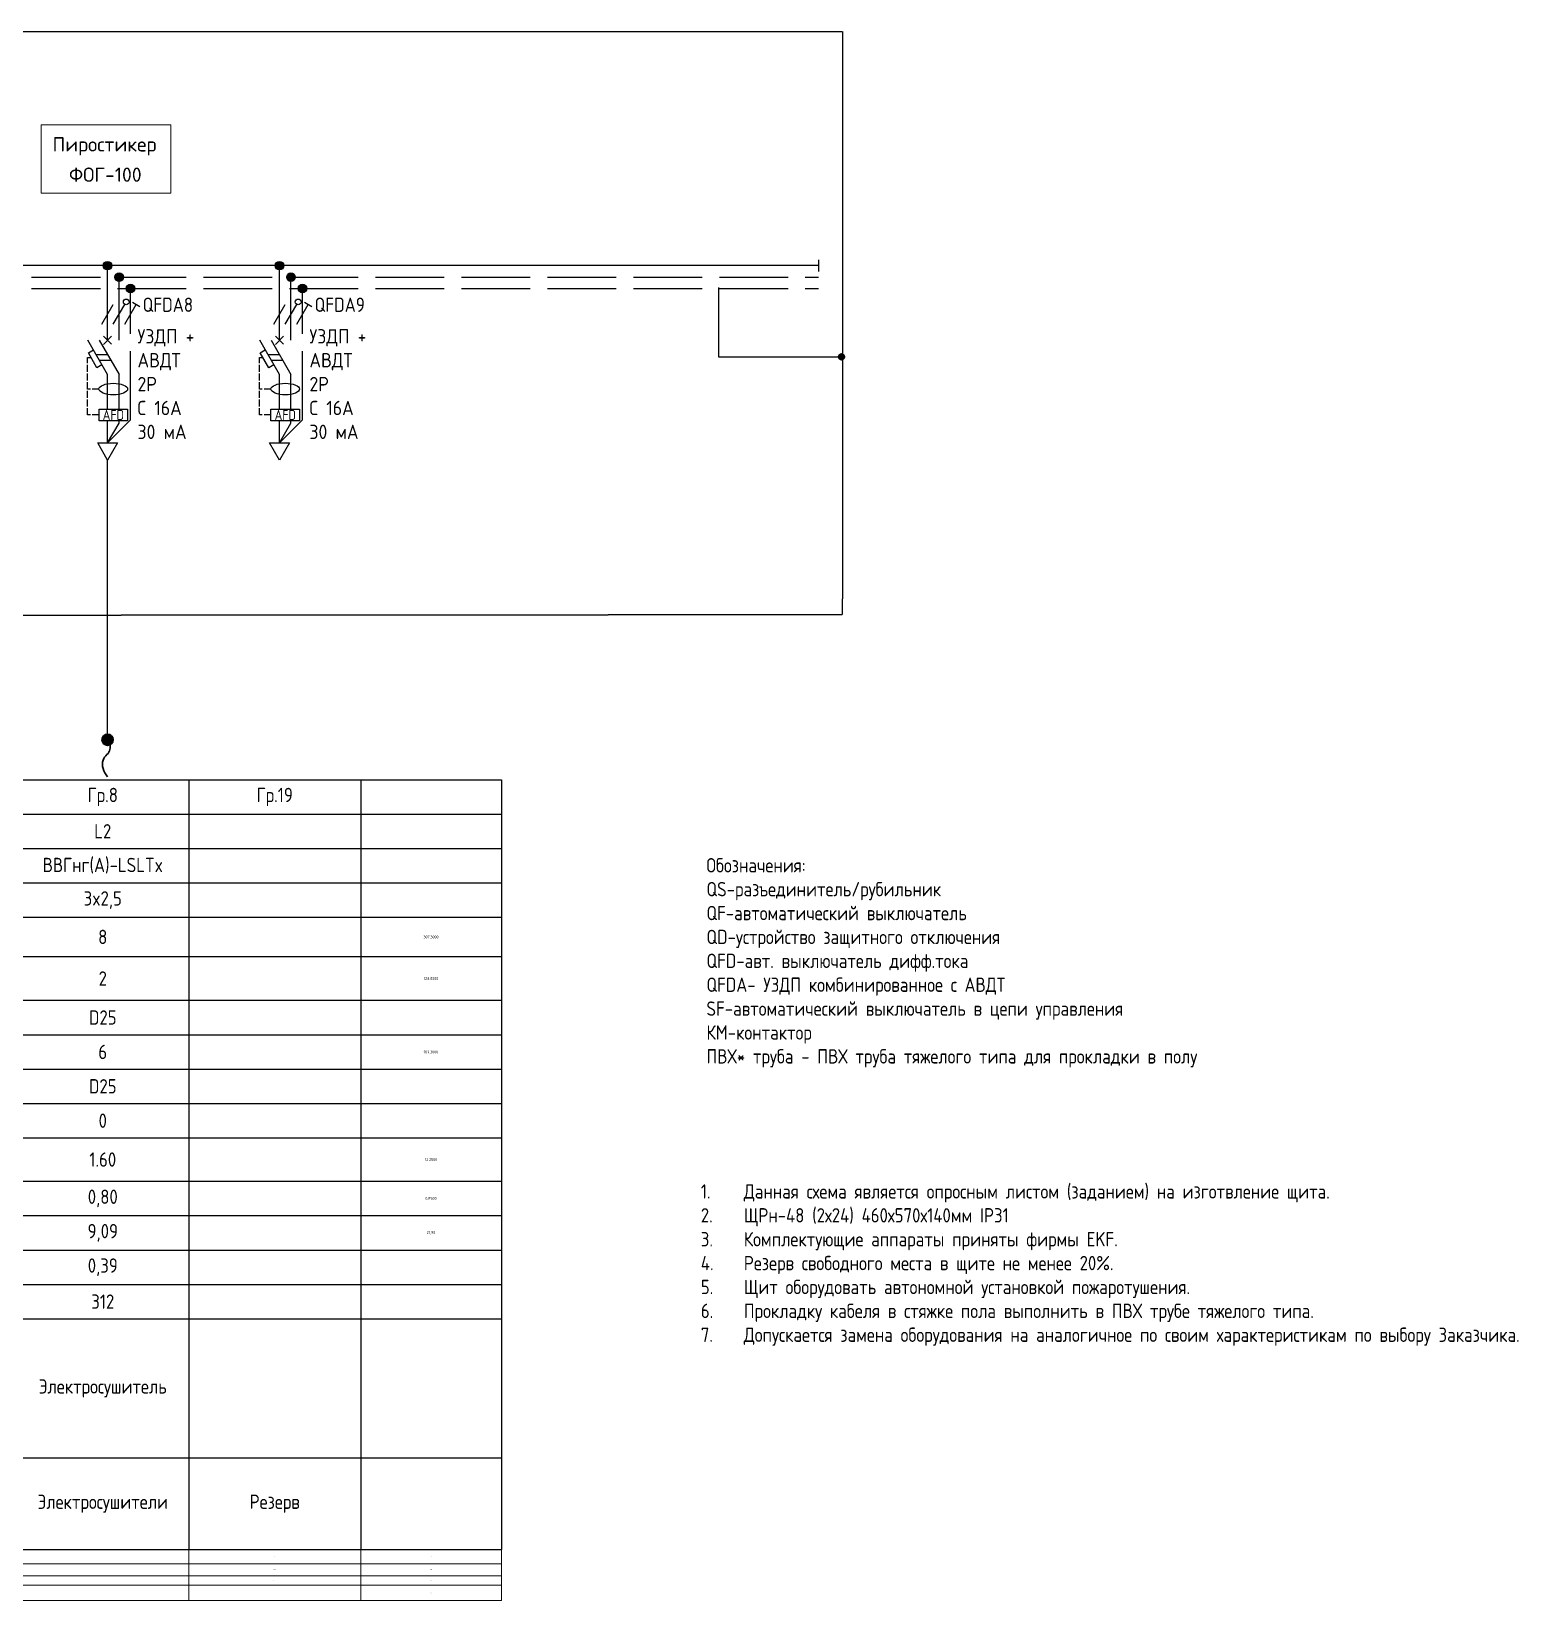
# Model space of a CAD drawing. Header units: millimetres. Extents: x -32 to 417638015, y -35 to 175284279.
# Drawn here: x 417329851 to 417355801, y 175209909 to 175237286 of the extents above; entities that cross this region are included whole.
import ezdxf
from ezdxf.enums import TextEntityAlignment as Align

# ---------------------------------------------------------------- set-up
doc = ezdxf.new("R2010")
doc.units = ezdxf.units.MM
doc.linetypes.add('ACAD_ISO02W100', pattern=[15, 12, -3])
doc.linetypes.add('DASHED2', pattern=[0.375, 0.25, -0.125])
doc.layers.add('4_Однолинейная схема', color=7, linetype='Continuous')
doc.layers.add('A-HATCH-WALL', color=7, linetype='Continuous')
doc.layers.add('A-ANNO-NOTE', color=7, linetype='Continuous', lineweight=5)
doc.layers.add('ЭОМ_Кабельный вывод', color=1, linetype='Continuous', lineweight=35)
doc.styles.add('DS23_Isopeur', font='isocpeur.ttf')
doc.styles.add('GOST Common', font='GOST_Common.ttf', dxfattribs={"width": 0.9, "height": 350})
doc.styles.add('GOST Common ISO', font='GOST_Common.ttf', dxfattribs={"width": 0.9, "height": 2.5})
doc.styles.add('ISOCPEUR', font='isocpeur.ttf', dxfattribs={"width": 0.85, "height": 275})
doc.styles.add('ISOCPEUR_1', font='isocpeur.ttf', dxfattribs={"height": 2.5})

# ---------------------------------------------------------------- blocks, each defined once
blk = doc.blocks.new('IRGA_ФОГ - ФОГ-30-6069955-ЩТ-1_1 _Р_ _')
at = {"layer": 'A-ANNO-NOTE'}
for p, q in [((22.6, 11.87), (0, 11.87)), ((0, 11.87), (0, 0)), ((22.6, 0), (22.6, 11.87)), ((0, 0), (22.6, 0))]:
    blk.add_line(p, q, dxfattribs=at)
at = {"layer": 'A-ANNO-NOTE', "insert": (1.98, 9.74), "char_height": 2.5, "width": 18.34, "attachment_point": 1, "style": 'ISOCPEUR_1', "bg_fill": 3, "box_fill_scale": 1.25, "bg_fill_color": 256, "bg_fill_true_color": 13158600, "bg_fill_transparency": 0}
blk.add_mtext('Пиростикер', dxfattribs=at)
blk = doc.blocks.new('*U870')
at = {"layer": '4_Однолинейная схема'}
for p, q in [((0, 1), (0, -1)), ((347.29, 0), (0, 0)), ((347.29, 1), (347.29, -1))]:
    blk.add_line(p, q, dxfattribs=at)
at = {"layer": '4_Однолинейная схема', "color": 1}
for p, q in [((1.51, -1.41), (4.34, 1.41)), ((2.51, -1.41), (5.34, 1.41)), ((3.51, -1.41), (6.34, 1.41)), ((4.84, -3.41), (7.38, -0.87)), ((6.23, -5.41), (9.06, -2.59))]:
    blk.add_line(p, q, dxfattribs=at)
at = {"layer": '4_Однолинейная схема', "linetype": 'ACAD_ISO02W100'}
for p, q in [((0, -2), (347.29, -2)), ((0, -4), (347.29, -4))]:
    blk.add_line(p, q, dxfattribs=at)
at = {"layer": '4_Однолинейная схема', "color": 1}
blk.add_lwpolyline([(9.34, -2.86), (8.78, -2.31)], dxfattribs=at)
blk.add_circle((7.67, -0.59), 0.404, dxfattribs=at)
at = {"layer": '4_Однолинейная схема', "style": 'GOST Common ISO', "width": 0.9}
for s, p in [('L1,2,3', (-7.33, 1.25)), ('N', (-2.64, -2.41)), ('PE', (-4.09, -6.11))]:
    blk.add_text(s, height=2.5, dxfattribs=at).set_placement(p)
blk = doc.blocks.new('TSL_SHM_УГО_Точка - TSL_SHM_УГО_Точка-779818-ЩТ-1_1 _Р_ _')
at = {"layer": 'A-ANNO-NOTE', "lineweight": 30}
h = blk.add_hatch(color=256, dxfattribs=at)
edge = h.paths.add_edge_path()
edge.add_arc((0, 0), 0.5, 0, 360)
blk.add_circle((0, 0), 0.5, dxfattribs=at)
blk = doc.blocks.new('*T1189')
at = {"color": 0, "linetype": 'ByBlock', "lineweight": -2, "transparency": 16777216}
for p, q in [((0, 0), (35552, 0)), ((0, 0), (0, -13428)), ((6097, 0), (6097, -13428)), ((9097, 0), (9097, -13428)), ((12097, 0), (12097, -13428)), ((15097, 0), (15097, -13428)), ((18097, 0), (18097, -13428)), ((21097, 0), (21097, -13428)), ((24097, 0), (24097, -13428)), ((27097, 0), (27097, -13428)), ((30097, 0), (30097, -13428)), ((33097, 0), (33097, -13428)), ((35552, 0), (35552, -13428)), ((0, -600), (35552, -600)), ((0, -1200), (35552, -1200)), ((0, -1800), (35552, -1800)), ((0, -2400), (35552, -2400)), ((0, -3087), (35552, -3087)), ((1822, -3087), (1822, -6249)), ((4597, -3087), (4597, -6249)), ((1822, -3849), (35552, -3849)), ((4597, -4449), (35552, -4449)), ((1822, -5049), (35552, -5049)), ((4597, -5649), (35552, -5649)), ((0, -6249), (35552, -6249)), ((0, -7005), (35552, -7005)), ((0, -7605), (35552, -7605)), ((0, -8205), (35552, -8205)), ((0, -8805), (35552, -8805)), ((0, -9405), (35552, -9405)), ((0, -11833), (35552, -11833)), ((0, -13428), (35552, -13428))]:
    blk.add_line(p, q, dxfattribs=at)
at = {"layer": 'Defpoints', "color": 8, "linetype": 'ByBlock', "lineweight": 0, "transparency": 16777216}
for p, q in [((0, -13428), (0, -14322)), ((0, -13678), (35552, -13678)), ((6097, -13428), (6097, -14322)), ((9097, -13428), (9097, -14322)), ((12097, -13428), (12097, -14322)), ((15097, -13428), (15097, -14322)), ((18097, -13428), (18097, -14322)), ((21097, -13428), (21097, -14322)), ((24097, -13428), (24097, -14322)), ((27097, -13428), (27097, -14322)), ((30097, -13428), (30097, -14322)), ((33097, -13428), (33097, -14322)), ((35552, -13428), (35552, -14322)), ((0, -13888), (35552, -13888)), ((0, -14053), (35552, -14053)), ((0, -14322), (35552, -14322))]:
    blk.add_line(p, q, dxfattribs=at)
at = {"color": 0, "transparency": 16777216, "attachment_point": 5, "style": 'ISOCPEUR'}
for s, insert, char_height, width in [('{\\fISOCPEUR|b0|i0|c0;Номер группы', (3048, -300), 250, 6076.6), ('Гр.1', (7597, -300), 250, 2980), ('Гр.2', (10597, -300), 250, 2980), ('Гр.3', (13597, -300), 250, 2980), ('Гр.4', (16597, -300), 250, 2980), ('Гр.5', (19597, -300), 250, 2980), ('Гр.6', (22597, -300), 250, 2980), ('Гр.7', (25597, -300), 250, 2980), ('Гр.8', (28597, -300), 250, 2980), ('Гр.19', (31597, -300), 250, 2980), ('{\\fISOCPEUR|b0|i0|c0;Фазность', (3048, -900), 250, 6076.6), ('L1', (7597, -900), 250, 2980), ('L2', (10597, -900), 250, 2980), ('L3', (13597, -900), 250, 2980), ('L1', (16597, -900), 250, 2980), ('L2', (19597, -900), 250, 2980), ('L3', (22597, -900), 250, 2980), ('L1', (25597, -900), 250, 2980), ('L2', (28597, -900), 250, 2980), ('{\\fISOCPEUR|b0|i0|c0;Марка кабеля', (3048, -1500), 250, 6076.6), ('ВВГнг(A)-LSLTx', (7597, -1500), 250, 2980), ('ВВГнг(A)-LSLTx', (10597, -1500), 250, 2980), ('ВВГнг(A)-LSLTx', (13597, -1500), 250, 2980), ('{\\fISOCPEUR|b0|i0|c0;ВВГнг(A)-LSLTx', (16597, -1500), 250, 2980), ('{\\fISOCPEUR|b0|i0|c0;ВВГнг(A)-LSLTx', (19597, -1500), 250, 2980), ('{\\fISOCPEUR|b0|i0|c0;ВВГнг(A)-LSLTx', (22597, -1500), 250, 2980), ('{\\fISOCPEUR|b0|i0|c0;ВВГнг(A)-LSLTx', (25597, -1500), 250, 2980), ('{\\fISOCPEUR|b0|i0|c0;ВВГнг(A)-LSLTx', (28597, -1500), 250, 2980), ('{\\fISOCPEUR|b0|i0|c0;Сечение кабеля', (3048, -2100), 250, 6076.6), ('3x2,5', (7597, -2100), 250, 2980), ('3x2,5', (10597, -2100), 250, 2980), ('3x2,5', (13597, -2100), 250, 2980), ('3x2,5', (16597, -2100), 250, 2980), ('3x2,5', (19597, -2100), 250, 2980), ('3x2,5', (22597, -2100), 250, 2980), ('3x2,5', (25597, -2100), 250, 2980), ('3x2,5', (28597, -2100), 250, 2980), ('{\\fISOCPEUR|b0|i0|c0;Суммарная длина линии, м', (3048, -2743), 250, 6076.6), ('60', (7597, -2743), 250, 2980), ('55', (10597, -2743), 250, 2980), ('51', (13597, -2743), 250, 2980), ('31', (16597, -2743), 250, 2980), ('33', (19597, -2743), 250, 2980), ('30', (22597, -2743), 250, 2980), ('38', (25597, -2743), 250, 2980), ('8', (28597, -2743), 250, 2980), ('307.3000', (34324, -2743), 50, 2435.33), ('в лотке, \\Pдлина участка', (3209, -3468), 250, 2755.56), ('L каб., м', (5347, -3468), 250, 1479.52), ('30', (7597, -3468), 250, 2980), ('30', (10597, -3468), 250, 2980), ('20', (13597, -3468), 250, 2980), ('15', (16597, -3468), 250, 2980), ('9', (19597, -3468), 250, 2980), ('7', (22597, -3468), 250, 2980), ('15', (25597, -3468), 250, 2980), ('2', (28597, -3468), 250, 2980), ('128.0000', (34324, -3468), 50, 2435.33), ('в ПВХ трубе \\P  ', (3209, -4449), 250, 2755.56), ('D трубы', (5347, -4149), 250, 1479.52), ('D25 ', (7597, -4149), 250, 2980), ('D25 ', (10597, -4149), 250, 2980), ('D25 ', (13597, -4149), 250, 2980), ('D25 ', (16597, -4149), 250, 2980), ('D25 ', (19597, -4149), 250, 2980), ('D25 ', (22597, -4149), 250, 2980), ('D25 ', (25597, -4149), 250, 2980), ('D25 ', (28597, -4149), 250, 2980), ('Способ прокладки', (911, -4668), 250, 1801.52), ('L каб., м', (5347, -4749), 250, 1479.52), ('29', (7597, -4749), 250, 2980), ('24', (10597, -4749), 250, 2980), ('30', (13597, -4749), 250, 2980), ('15', (16597, -4749), 250, 2980), ('22', (19597, -4749), 250, 2980), ('21', (22597, -4749), 250, 2980), ('21', (25597, -4749), 250, 2980), ('6', (28597, -4749), 250, 2980), ('169.3000', (34324, -4749), 50, 2435.33), ('D трубы', (5347, -5349), 250, 1479.52), ('в ПВХ* трубе в полу \\P  ', (3209, -5649), 250, 2755.56), ('D25 ', (7597, -5349), 250, 2980), ('D25 ', (10597, -5349), 250, 2980), ('D25 ', (13597, -5349), 250, 2980), ('D25 ', (16597, -5349), 250, 2980), ('D25 ', (19597, -5349), 250, 2980), ('D25 ', (22597, -5349), 250, 2980), ('D25 ', (25597, -5349), 250, 2980), ('D25 ', (28597, -5349), 250, 2980), ('L каб., м', (5347, -5949), 250, 1479.52), ('1', (7597, -5949), 250, 2980), ('1', (10597, -5949), 250, 2980), ('1', (13597, -5949), 250, 2980), ('1', (16597, -5949), 250, 2980), ('2', (19597, -5949), 250, 2980), ('2', (22597, -5949), 250, 2980), ('2', (25597, -5949), 250, 2980), ('0', (28597, -5949), 250, 2980), ('Установленная мощность, кВт', (3048, -6627), 250, 6076.6), ('1.75', (7597, -6627), 250, 2980), ('1.40', (10597, -6627), 250, 2980), ('1.40', (13597, -6627), 250, 2980), ('1.40', (16597, -6627), 250, 2980), ('1.90', (19597, -6627), 250, 2980), ('1.40', (22597, -6627), 250, 2980), ('1.40', (25597, -6627), 250, 2980), ('1.60', (28597, -6627), 250, 2980), ('12.2500', (34324, -6627), 50, 2435.33), ('Коэффициент мощности', (3048, -7305), 250, 6076.6), ('0,90', (7597, -7305), 250, 2980), ('0,90', (10597, -7305), 250, 2980), ('0,90', (13597, -7305), 250, 2980), ('0,90', (16597, -7305), 250, 2980), ('0,90', (19597, -7305), 250, 2980), ('0,90', (22597, -7305), 250, 2980), ('0,90', (25597, -7305), 250, 2980), ('0,80', (28597, -7305), 250, 2980), ('0.8500', (34324, -7305), 50, 2435.33), ('Ток, А', (3048, -7905), 250, 6076.6), ('8,84', (7597, -7905), 250, 2980), ('7,07', (10597, -7905), 250, 2980), ('7,07', (13597, -7905), 250, 2980), ('7,07', (16597, -7905), 250, 2980), ('9,60', (19597, -7905), 250, 2980), ('7,07', (22597, -7905), 250, 2980), ('7,07', (25597, -7905), 250, 2980), ('9,09', (28597, -7905), 250, 2980), ('21,90', (34324, -7905), 50, 2435.33), ('{\\fISOCPEUR|b0|i0|c0;Потеря напряжения, %', (3048, -8505), 250, 6076.6), ('1,65', (7597, -8505), 250, 2980), ('1,21', (10597, -8505), 250, 2980), ('2,21', (13597, -8505), 250, 2980), ('1,10', (16597, -8505), 250, 2980), ('1,59', (19597, -8505), 250, 2980), ('1,06', (22597, -8505), 250, 2980), ('1,34', (25597, -8505), 250, 2980), ('0,39', (28597, -8505), 250, 2980), ('{\\fISOCPEUR|b0|i0|c0;№ помещения', (3048, -9105), 250, 6076.6), ('322', (7597, -9105), 250, 2980), ('322', (10597, -9105), 250, 2980), ('322', (13597, -9105), 250, 2980), ('313', (16597, -9105), 250, 2980), ('304,321', (19597, -9105), 250, 2980), ('320', (22597, -9105), 250, 2980), ('319', (25597, -9105), 250, 2980), ('312', (28597, -9105), 250, 2980), ('Раб.место учителя, ноутбук.\\PИтер. у-во, Резерв(2шт), {\\W0.85;\\C256;Школьный информатор}', (19597, -10619), 250, 2980), ('Раб.место учителя, ноутбук.\\PИтер. у-во, Моноблок, Резерв', (10597, -10619), 250, 2980), ('Раб.место учителя, ноутбук.\\PИтер. у-во, Резерв(3шт)', (7597, -10619), 250, 2980), ('Раб.место учителя, ноутбук.\\PИтер. у-во, Резерв(2шт)', (22597, -10619), 250, 2980), ('Раб.место учителя, ноутбук.\\PИтер. у-во, Резерв(2шт)', (25597, -10619), 250, 2980), ('Моноблок, Телевизор, \\PРезерв(2шт)', (16597, -10619), 250, 2980), ('Наименование электроприемника', (3048, -10619), 250, 6076.6), ('Моноблок(3шт), Резерв', (13597, -10619), 250, 2980), ('Электросушитель', (28597, -10619), 250, 2980), ('Компьютеры и ноутбуки,  учебное оборудование', (7597, -12631), 250, 2980), ('Компьютеры и ноутбуки,  учебное оборудование', (10597, -12631), 250, 2980), ('Компьютеры и ноутбуки,  учебное оборудование', (13597, -12631), 250, 2980), ('Компьютеры и ноутбуки,  учебное оборудование', (16597, -12631), 250, 2980), ('Компьютеры и ноутбуки,  учебное оборудование', (19597, -12631), 250, 2980), ('  учебное оборудование', (22597, -12631), 250, 2980), ('Компьютеры и ноутбуки,  учебное оборудование', (25597, -12631), 250, 2980), ('Тип оборудования', (3048, -12631), 250, 6076.6), ('Электросушители', (28597, -12631), 250, 2980), ('Резерв', (31597, -12631), 250, 2980)]:
    blk.add_mtext(s, dxfattribs=dict(at, insert=insert, char_height=char_height, width=width))
at = {"color": 255, "transparency": 16777216, "char_height": 10, "attachment_point": 5, "style": 'ISOCPEUR'}
for s, insert, width in [('Коэф спроса', (3048, -13553), 6076.6), ('0,40', (7597, -13553), 2980), ('0,15', (10597, -13553), 2980), ('0,50', (13597, -13553), 2980), ('0,20', (16597, -13553), 2980), ('0,20', (19597, -13553), 2980), ('0,20', (22597, -13553), 2980), ('0,80', (25597, -13553), 2980), ('0,15', (31597, -13553), 2980), ('0,30', (34324, -13553), 2435.33), ('0,70', (7597, -13783), 2980), ('0,21', (10597, -13783), 2980), ('0,70', (13597, -13783), 2980), ('0,28', (16597, -13783), 2980), ('0,38', (19597, -13783), 2980), ('0,28', (22597, -13783), 2980), ('1,12', (25597, -13783), 2980), ('####', (31597, -13783), 2980), ('3.6700', (34324, -13783), 2435.33), ('Полная расчетная мощность', (3048, -13970), 6076.6), ('Косинус Итог', (3048, -14187), 6076.6), ('0,78', (7597, -13970), 2980), ('0,23', (10597, -13970), 2980), ('0,78', (13597, -13970), 2980), ('0,31', (16597, -13970), 2980), ('0,42', (19597, -13970), 2980), ('0,31', (22597, -13970), 2980), ('1,24', (25597, -13970), 2980), ('####', (31597, -13970), 2980), ('4.0778', (34324, -13970), 2435.33), ('0.9000', (34324, -14187), 2435.33)]:
    blk.add_mtext(s, dxfattribs=dict(at, insert=insert, width=width))
blk = doc.blocks.new('*U75')
at = {"lineweight": -2}
h = blk.add_hatch(color=0, dxfattribs=at)
h.dxf.hatch_style = 1
edge = h.paths.add_edge_path()
edge.add_arc((0, 0), 65, 0, 360)
at = {"color": 0, "lineweight": -2}
blk.add_lwpolyline([(0, 0, -0.089362), (26, -58, -0.105459), (28, -113, -0.18734), (-7, -172, 0.159257), (-52, -238, 0.13816), (-53, -334, 0.121425), (0, -430)], format="xyb", dxfattribs=at)
blk.add_circle((0, 0), 65, dxfattribs=at)
at = {"color": 7, "style": 'GOST Common', "width": 0.9}
blk.add_attdef('ОБОРУДОВАНИЕ', (-96, -331), '', height=250, dxfattribs=at)
blk = doc.blocks.new('*U852')
at = {"linetype": 'ByBlock', "lineweight": -2}
blk.add_lwpolyline([(0, -1.02), (0, 47.88)], dxfattribs=at)
at = {"layer": 'ЭОМ_Кабельный вывод', "lineweight": 30, "xscale": 0.015, "yscale": 0.015, "zscale": 0.015}
blk.add_blockref('*U75', (0, -1.02), dxfattribs=at)
at = {"style": 'GOST Common ISO'}
for tag, p in [('1_СТРОКА', (4.43, -0.04)), ('2_СТРОКА', (9.18, -0.04)), ('3_СТРОКА', (13.93, -0.04)), ('4_СТРОКА', (18.38, -0.25)), ('ТРАССА', (-0.32, -0.04))]:
    blk.add_attdef(tag, p, '', height=2.5, rotation=90, dxfattribs=at)
blk = doc.blocks.new('*U853')
at = {"lineweight": -2}
h = blk.add_hatch(color=256, dxfattribs=at)
h.dxf.hatch_style = 1
edge = h.paths.add_edge_path()
edge.add_arc((0, 0), 0.75, 0, 360)
at = {"layer": 'A-HATCH-WALL', "lineweight": -2}
h = blk.add_hatch(color=256, dxfattribs=at)
h.dxf.hatch_style = 1
edge = h.paths.add_edge_path()
edge.add_arc((2, -2), 0.75, 0, 360)
h = blk.add_hatch(color=256, dxfattribs=at)
h.dxf.hatch_style = 1
edge = h.paths.add_edge_path()
edge.add_arc((4, -4), 0.75, 0, 360)
at = {"lineweight": -2}
for points in [[(0, -13), (0, 0)], [(0, -25.05), (0, -19), (-3.46, -13)], [(-1.46, -13), (2, -19)], [(-0.73, -13.73), (0.69, -12.31)], [(0.71, -13.71), (-0.71, -12.29)], [(-0.98, -17.3), (-1.85, -17.8), (-3.35, -15.2), (-2.48, -14.7)], [(-2.02, -15.5), (-0.02, -15.5)], [(-1.44, -16.5), (0.56, -16.5)], [(0, -30.92), (0, -27.05)]]:
    blk.add_lwpolyline(points, dxfattribs=at)
at = {"linetype": 'ACAD_ISO02W100', "lineweight": -2}
for points in [[(2, -13), (2, -2)], [(4, -26.92), (4, -4)], [(2, -25.05), (2, -19)], [(0, -30.92), (4, -26.92)], [(0, -30.92), (2, -27.46), (2, -26.97)]]:
    blk.add_lwpolyline(points, dxfattribs=at)
at = {"color": 1, "lineweight": -2}
for points in [[(-1, -10.23), (1, -6.77)], [(1, -10.23), (3, -6.77)], [(3, -10.23), (5, -6.77)], [(4.35, -6.39), (5.65, -7.14)]]:
    blk.add_lwpolyline(points, dxfattribs=at)
at = {"color": 1, "linetype": 'ACAD_ISO02W100', "lineweight": -2, "ltscale": 0.1}
for points in [[(-3.5, -21.53), (-3.5, -21.53), (-3.5, -16), (-2.89, -16)], [(-1.5, -21.53), (-3.5, -21.53)], [(-1.5, -26.05), (-3.5, -26.05), (-3.5, -21.53)]]:
    blk.add_lwpolyline(points, dxfattribs=at)
at = {"lineweight": -2}
blk.add_lwpolyline([(0, -33.92), (-1.73, -30.92), (1.73, -30.92)], close=True, dxfattribs=at)
for centre in [(0, 0), (2, -2), (4, -4)]:
    blk.add_circle(centre, 0.75, dxfattribs=at)
at = {"color": 1, "lineweight": -2}
blk.add_circle((3.25, -6.33), 0.5, dxfattribs=at)
at = {"lineweight": -2}
blk.add_ellipse((1, -21.53), major_axis=(2.5, 0), ratio=0.4, dxfattribs=at)
at = {"style": 'GOST Common ISO', "width": 0.9}
blk.add_attdef('ФАЗА', text='', height=2.5, dxfattribs=at).set_placement((0, 2), align=Align.CENTER)
at = {"lineweight": -2}
blk.add_wipeout([(-1.49, -25.05), (3.5, -25.05), (3.5, -27.05), (-1.49, -27.05)], dxfattribs=at)
blk.add_lwpolyline([(3.5, -27.05), (-1.49, -27.05), (-1.49, -25.05), (3.5, -25.05)], close=True, dxfattribs=at)
at = {"lineweight": -2, "insert": (1, -26.05), "char_height": 1.75, "attachment_point": 5, "style": 'GOST Common ISO'}
blk.add_mtext_dynamic_manual_height_columns('AFD', width=4.9912, gutter_width=12.5, heights=[0], dxfattribs=at)
blk = doc.blocks.new('*U854')
at = {"lineweight": -2}
h = blk.add_hatch(color=256, dxfattribs=at)
h.dxf.hatch_style = 1
edge = h.paths.add_edge_path()
edge.add_arc((0, 0), 0.75, 0, 360)
at = {"layer": 'A-HATCH-WALL', "lineweight": -2}
h = blk.add_hatch(color=256, dxfattribs=at)
h.dxf.hatch_style = 1
edge = h.paths.add_edge_path()
edge.add_arc((2, -2), 0.75, 0, 360)
h = blk.add_hatch(color=256, dxfattribs=at)
h.dxf.hatch_style = 1
edge = h.paths.add_edge_path()
edge.add_arc((4, -4), 0.75, 0, 360)
at = {"lineweight": -2}
for points in [[(0, -13), (0, 0)], [(0, -25.05), (0, -19), (-3.46, -13)], [(-1.46, -13), (2, -19)], [(-0.73, -13.73), (0.69, -12.31)], [(0.71, -13.71), (-0.71, -12.29)], [(-0.98, -17.3), (-1.85, -17.8), (-3.35, -15.2), (-2.48, -14.7)], [(-2.02, -15.5), (-0.02, -15.5)], [(-1.44, -16.5), (0.56, -16.5)], [(0, -30.92), (0, -27.05)]]:
    blk.add_lwpolyline(points, dxfattribs=at)
at = {"linetype": 'ACAD_ISO02W100', "lineweight": -2}
for points in [[(2, -13), (2, -2)], [(4, -26.92), (4, -4)], [(2, -25.05), (2, -19)], [(0, -30.92), (4, -26.92)], [(0, -30.92), (2, -27.46), (2, -26.97)]]:
    blk.add_lwpolyline(points, dxfattribs=at)
at = {"color": 1, "lineweight": -2}
for points in [[(-1, -10.23), (1, -6.77)], [(1, -10.23), (3, -6.77)], [(3, -10.23), (5, -6.77)], [(4.35, -6.39), (5.65, -7.14)]]:
    blk.add_lwpolyline(points, dxfattribs=at)
at = {"color": 1, "linetype": 'ACAD_ISO02W100', "lineweight": -2, "ltscale": 0.1}
for points in [[(-3.5, -21.53), (-3.5, -21.53), (-3.5, -16), (-2.89, -16)], [(-1.5, -21.53), (-3.5, -21.53)], [(-1.5, -26.05), (-3.5, -26.05), (-3.5, -21.53)]]:
    blk.add_lwpolyline(points, dxfattribs=at)
at = {"lineweight": -2}
blk.add_lwpolyline([(0, -33.92), (-1.73, -30.92), (1.73, -30.92)], close=True, dxfattribs=at)
for centre in [(0, 0), (2, -2), (4, -4)]:
    blk.add_circle(centre, 0.75, dxfattribs=at)
at = {"color": 1, "lineweight": -2}
blk.add_circle((3.25, -6.33), 0.5, dxfattribs=at)
at = {"lineweight": -2}
blk.add_ellipse((1, -21.53), major_axis=(2.5, 0), ratio=0.4, dxfattribs=at)
at = {"style": 'GOST Common ISO', "width": 0.9}
blk.add_attdef('ФАЗА', text='', height=2.5, dxfattribs=at).set_placement((0, 2), align=Align.CENTER)
at = {"lineweight": -2}
blk.add_wipeout([(-1.49, -25.05), (3.5, -25.05), (3.5, -27.05), (-1.49, -27.05)], dxfattribs=at)
blk.add_lwpolyline([(3.5, -27.05), (-1.49, -27.05), (-1.49, -25.05), (3.5, -25.05)], close=True, dxfattribs=at)
at = {"lineweight": -2, "insert": (1, -26.05), "char_height": 1.75, "attachment_point": 5, "style": 'GOST Common ISO'}
blk.add_mtext_dynamic_manual_height_columns('AFD', width=4.9912, gutter_width=12.5, heights=[0], dxfattribs=at)

msp = doc.modelspace()

# ---------------------------------------------------------------- linework, layer by layer
at = {"linetype": 'DASHED2'}
msp.add_lwpolyline([(417307478, 175227082), (417307478, 175237286), (417344004, 175237286), (417344001, 175227107)], close=True, dxfattribs=at)
msp.add_lwpolyline([(417341840, 175232820), (417341840, 175231609), (417343987, 175231608)])
at = {"color": 7}
msp.add_circle((417343987, 175231608), 50, dxfattribs=at)

# ---------------------------------------------------------------- block references
at = {"color": 1, "xscale": 100, "yscale": 100, "zscale": 100}
msp.add_blockref('*U852', (417331181, 175225029), dxfattribs=at)
msp.add_blockref('*T1189', (417302500, 175224231))
at = {"layer": '4_Однолинейная схема', "color": 0, "xscale": 100, "yscale": 100, "zscale": 100}
msp.add_blockref('*U870', (417308855, 175233199), dxfattribs=at)
at = {"layer": 'A-ANNO-NOTE', "xscale": 100, "yscale": 100, "zscale": 100}
msp.add_blockref('TSL_SHM_УГО_Точка - TSL_SHM_УГО_Точка-779818-ЩТ-1_1 _Р_ _', (417343987, 175231608), dxfattribs=at)

# ---------------------------------------------------------------- texts
at = {"char_height": 250, "width": 849.79, "attachment_point": 1, "style": 'GOST Common'}
for s, insert in [('QFDA8', (417331792, 175232642)), ('QFDA9', (417334792, 175232642))]:
    msp.add_mtext(s, dxfattribs=dict(at, insert=insert))
at = {"ltscale": 100, "char_height": 250, "attachment_point": 1, "style": 'ISOCPEUR'}
for s, width, gutter_width, heights, insert in [('Обозначения:\\PQS-разъединитель/рубильник\\PQF-автоматический выключатель\\PQD-устройство защитного отключения\\PQFD-авт. выключатель дифф.тока\\PQFDA- УЗДП комбинированное с АВДТ\\PSF-автоматический выключатель в цепи управления\\PКМ-контактор\\P{\\C0;ПВХ* труба - ПВХ труба тяжелого типа для прокладки в полу}', 9206.65, 1250, [0], (417341630, 175222863)), ('\\pxi-3,l3,t3;1.^IДанная схема является опросным листом (заданием) на изготвление щита.\\P2.^IЩРн-48 (2х24) 460х570х140мм IP31 \\P3.^IКомплектующие аппараты приняты фирмы EKF.\\P4.^IРезерв свободного места в щите не менее 20%.\\P{\\C0;5.^IЩит оборудовать автономной установкой пожаротушения.\\P6.^IПрокладку кабеля в стяжке пола выполнить в ПВХ трубе тяжелого типа.\\P\\A1;\\C256;7.^IДопускается замена оборудования на аналогичное по своим характеристикам по выбору Заказчика.}', 18423.29, 1, [6611], (417341532, 175217173))]:
    msp.add_mtext_dynamic_manual_height_columns(s, width=width, gutter_width=gutter_width, heights=heights, dxfattribs=dict(at, insert=insert))

# ---------------------------------------------------------------- next in the draw order: block references
at = {"xscale": 100, "yscale": 100, "zscale": 100}
for name, p in [('*U853', (417331181, 175233199)), ('*U854', (417334181, 175233199))]:
    msp.add_blockref(name, p, dxfattribs=at)
at = {"layer": 'A-ANNO-NOTE', "xscale": 100, "yscale": 100, "zscale": 100}
msp.add_blockref('IRGA_ФОГ - ФОГ-30-6069955-ЩТ-1_1 _Р_ _', (417330022, 175234466), dxfattribs=at)

# ---------------------------------------------------------------- next in the draw order: texts
at = {"char_height": 250, "attachment_point": 1}
for s, insert, width, style in [('ФОГ', (417330508, 175234911), 761.6, 'ISOCPEUR_1'), ('-100', (417331137, 175234911), 649.37, 'ISOCPEUR_1'), ('{\\W0.9;УЗДП + АВДТ\\P2Р\\PС 16А\\P30 мА}', (417331703, 175232091), 1244.38, 'DS23_Isopeur'), ('{\\W0.9;УЗДП + АВДТ\\P2Р\\PС 16А\\P30 мА}', (417334703, 175232091), 1244.38, 'DS23_Isopeur')]:
    msp.add_mtext(s, dxfattribs=dict(at, insert=insert, width=width, style=style))

doc.saveas('drawing.dxf')
